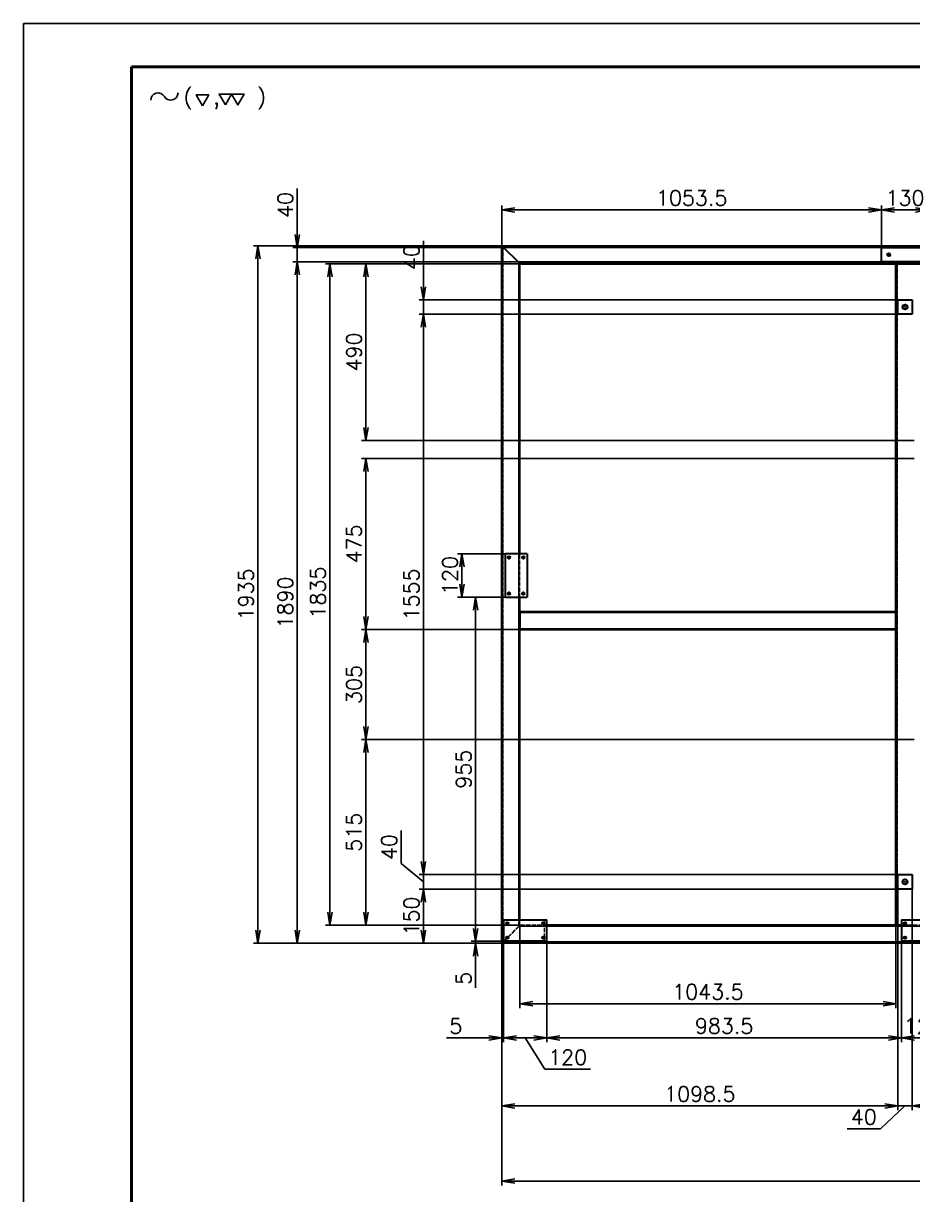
# Model space of a CAD drawing. Header units: millimetres. Extents: x -73083 to 81340, y -6859 to 6812.
# Drawn here: x -10262 to -7796, y -5060 to -1810 of the extents above; entities that cross this region are included whole.
import ezdxf

# ---------------------------------------------------------------- set-up
doc = ezdxf.new("R2010")
doc.units = ezdxf.units.MM
for name, pattern in [('AM_ISO02W050', [7.5, 6, -1.5]), ('AM_ISO08W050', [18, 12, -1.5, 3, -1.5]), ('DASHDOT', [18.5, 12, -3, 0.5, -3]), ('DASHED', [15, 12, -3])]:
    doc.linetypes.add(name, pattern=pattern)
doc.layers.add('A3', color=7, linetype='Continuous', plot=False)
for name, color, linetype, lineweight in [('AM_7', 2, 'AM_ISO08W050', 25), ('AM_HID', 1, 'AM_ISO02W050', 25), ('AM_VIS', 7, 'Continuous', 50)]:
    doc.layers.add(name, color=color, linetype=linetype, lineweight=lineweight)
doc.layers.add('title_frame', color=7, linetype='Continuous')
doc.layers.add('word_dim', color=253, linetype='Continuous')
doc.styles.get("Standard").update_dxf_attribs({"font": 'romans.shx', "bigfont": 'bigfont.shx'})
doc.dimstyles.new('S TANDARD1-12', dxfattribs={"dimscale": 12, "dimtxt": 3.5, "dimasz": 3, "dimexe": 1, "dimexo": 0, "dimgap": 1, "dimtad": 3, "dimdsep": 46, "dimtxsty": 'Standard', "dimblk1": 'OPEN', "dimblk2": 'OPEN', "dimsah": 1, "dimcen": 0, "dimclrd": 256, "dimclre": 256, "dimclrt": 3, "dimadec": 0, "dimazin": 0, "dimtfac": 1, "dimtmove": 0, "dimatfit": 3, "dimldrblk": 'OPEN', "dimfxl": 0, "dimtolj": 1, "dimtzin": 0, "dimarcsym": 0})
doc.dimstyles.new('STANDARD1-12', dxfattribs={"dimscale": 12, "dimtxt": 3.5, "dimasz": 3, "dimexe": 1, "dimexo": 0, "dimgap": 1, "dimtad": 3, "dimdec": 1, "dimdsep": 46, "dimtxsty": 'Standard', "dimblk1": 'OPEN', "dimblk2": 'OPEN', "dimsah": 1, "dimcen": 0, "dimclrd": 256, "dimclre": 256, "dimclrt": 3, "dimadec": 0, "dimazin": 0, "dimtfac": 1, "dimtdec": 1, "dimtmove": 0, "dimatfit": 3, "dimldrblk": 'OPEN', "dimfxl": 0, "dimtolj": 1, "dimtzin": 0, "dimarcsym": 0})

# ---------------------------------------------------------------- blocks, each defined once
blk = doc.blocks.new('shiage0')
at = {"layer": 'word_dim', "color": 3, "linetype": 'Continuous'}
for centre, start, end in [((1.69, 0), 30, 180), ((4.61, 1.69), 210, 0)]:
    blk.add_arc(centre, 1.69, start, end, dxfattribs=at)
blk = doc.blocks.new('11')
at = {"layer": 'title_frame', "color": 3, "linetype": 'Continuous'}
for points in [[(15.1, 3.38), (13.66, 5.88), (16.55, 5.88)], [(20.38, 3.57), (18.93, 6.07), (24.71, 6.07), (23.27, 3.57), (21.82, 6.07)]]:
    blk.add_lwpolyline(points, close=True, dxfattribs=at)
blk.add_blockref('shiage0', (3.13, 4.67), dxfattribs=at)
blk.add_text('(  ,   )', height=3.5, dxfattribs=at).set_placement((10.71, 3.7))
blk = doc.blocks.new('_Open')
at = {"color": 0, "lineweight": -2}
for p, q in [((-1, 0.167), (0, 0)), ((-1, -0.167), (0, 0)), ((0, 0), (-1, 0))]:
    blk.add_line(p, q, dxfattribs=at)
blk = doc.blocks.new('*D1194')
at = {"layer": 'DEFPOINTS', "color": 0, "linetype": 'Continuous', "ltscale": 2}
for p in [(-8935.3, -4362), (-4936.8, -4362), (-4936.8, -5022.2)]:
    blk.add_point(p, dxfattribs=at)
at = {"layer": 'word_dim', "linetype": 'Continuous', "lineweight": -2, "ltscale": 2}
for p, q in [((-8935.3, -4362), (-8935.3, -5034.2)), ((-4936.8, -4362), (-4936.8, -5034.2)), ((-8899.3, -5022.2), (-4972.8, -5022.2))]:
    blk.add_line(p, q, dxfattribs=at)
at = {"layer": 'word_dim', "linetype": 'Continuous', "lineweight": -2, "ltscale": 2, "xscale": 36, "yscale": 36, "zscale": 36, "rotation": 180}
blk.add_blockref('_Open', (-8935.3, -5022.2), dxfattribs=at)
at = {"layer": 'word_dim', "linetype": 'Continuous', "lineweight": -2, "ltscale": 2, "xscale": 36, "yscale": 36, "zscale": 36}
blk.add_blockref('_Open', (-4936.8, -5022.2), dxfattribs=at)
at = {"layer": 'word_dim', "color": 3, "linetype": 'Continuous', "ltscale": 2, "insert": (-6935.3, -4989.2), "char_height": 42, "attachment_point": 5}
blk.add_mtext('\\A1;3998.46', dxfattribs=at)
blk = doc.blocks.new('*D1195')
at = {"layer": 'DEFPOINTS', "color": 0, "linetype": 'Continuous', "ltscale": 2}
for p in [(-9611.6, -2427), (-8935.3, -2427), (-8933.8, -4362)]:
    blk.add_point(p, dxfattribs=at)
at = {"layer": 'word_dim', "linetype": 'Continuous', "lineweight": -2, "ltscale": 2}
for p, q in [((-8935.3, -2427), (-9623.6, -2427)), ((-9611.6, -4326), (-9611.6, -2463)), ((-8933.8, -4362), (-9623.6, -4362))]:
    blk.add_line(p, q, dxfattribs=at)
at = {"layer": 'word_dim', "linetype": 'Continuous', "lineweight": -2, "ltscale": 2, "xscale": 36, "yscale": 36, "zscale": 36}
for p, rotation in [((-9611.6, -2427), 90), ((-9611.6, -4362), 270)]:
    blk.add_blockref('_Open', p, dxfattribs=dict(at, rotation=rotation))
at = {"layer": 'word_dim', "color": 3, "linetype": 'Continuous', "ltscale": 2, "insert": (-9644.6, -3394.5), "char_height": 42, "attachment_point": 5, "rotation": 90}
blk.add_mtext('\\A1;1935', dxfattribs=at)
blk = doc.blocks.new('*D1196')
at = {"layer": 'DEFPOINTS', "color": 0, "linetype": 'Continuous', "ltscale": 2}
for p in [(-8885.3, -4312), (-7841.8, -4312), (-7841.8, -4530.2)]:
    blk.add_point(p, dxfattribs=at)
at = {"layer": 'word_dim', "linetype": 'Continuous', "lineweight": -2, "ltscale": 2}
for p, q in [((-8885.3, -4312), (-8885.3, -4542.2)), ((-7841.8, -4312), (-7841.8, -4542.2)), ((-8849.3, -4530.2), (-7877.8, -4530.2))]:
    blk.add_line(p, q, dxfattribs=at)
at = {"layer": 'word_dim', "linetype": 'Continuous', "lineweight": -2, "ltscale": 2, "xscale": 36, "yscale": 36, "zscale": 36, "rotation": 180}
blk.add_blockref('_Open', (-8885.3, -4530.2), dxfattribs=at)
at = {"layer": 'word_dim', "linetype": 'Continuous', "lineweight": -2, "ltscale": 2, "xscale": 36, "yscale": 36, "zscale": 36}
blk.add_blockref('_Open', (-7841.8, -4530.2), dxfattribs=at)
at = {"layer": 'word_dim', "color": 3, "linetype": 'Continuous', "ltscale": 2, "insert": (-8363.5, -4497.2), "char_height": 42, "attachment_point": 5}
blk.add_mtext('\\A1;1043.5', dxfattribs=at)
blk = doc.blocks.new('*D2311')
at = {"layer": 'DEFPOINTS', "color": 0, "linetype": 'Continuous', "ltscale": 2}
for p in [(-9312.4, -3797), (-7791.8, -3797), (-8883.8, -4312)]:
    blk.add_point(p, dxfattribs=at)
at = {"layer": 'word_dim', "linetype": 'Continuous', "lineweight": -2, "ltscale": 2}
for p, q in [((-7791.8, -3797), (-9324.4, -3797)), ((-9312.4, -4276), (-9312.4, -3833)), ((-8883.8, -4312), (-9324.4, -4312))]:
    blk.add_line(p, q, dxfattribs=at)
at = {"layer": 'word_dim', "linetype": 'Continuous', "lineweight": -2, "ltscale": 2, "xscale": 36, "yscale": 36, "zscale": 36}
for p, rotation in [((-9312.4, -3797), 90), ((-9312.4, -4312), 270)]:
    blk.add_blockref('_Open', p, dxfattribs=dict(at, rotation=rotation))
at = {"layer": 'word_dim', "color": 3, "linetype": 'Continuous', "ltscale": 2, "insert": (-9345.4, -4054.5), "char_height": 42, "attachment_point": 5, "rotation": 90}
blk.add_mtext('\\A1;515', dxfattribs=at)
blk = doc.blocks.new('*D2312')
at = {"layer": 'DEFPOINTS', "color": 0, "linetype": 'Continuous', "ltscale": 2}
for p in [(-9412.3, -2477), (-8883.8, -2477), (-8883.8, -4312)]:
    blk.add_point(p, dxfattribs=at)
at = {"layer": 'word_dim', "linetype": 'Continuous', "lineweight": -2, "ltscale": 2}
for p, q in [((-8883.8, -2477), (-9424.3, -2477)), ((-9412.3, -4276), (-9412.3, -2513)), ((-8883.8, -4312), (-9424.3, -4312))]:
    blk.add_line(p, q, dxfattribs=at)
at = {"layer": 'word_dim', "linetype": 'Continuous', "lineweight": -2, "ltscale": 2, "xscale": 36, "yscale": 36, "zscale": 36}
for p, rotation in [((-9412.3, -2477), 90), ((-9412.3, -4312), 270)]:
    blk.add_blockref('_Open', p, dxfattribs=dict(at, rotation=rotation))
at = {"layer": 'word_dim', "color": 3, "linetype": 'Continuous', "ltscale": 2, "insert": (-9445.3, -3389.5), "char_height": 42, "attachment_point": 5, "rotation": 90}
blk.add_mtext('\\A1;1835', dxfattribs=at)
blk = doc.blocks.new('*D2313')
at = {"layer": 'DEFPOINTS', "color": 0, "linetype": 'Continuous', "ltscale": 2}
for p in [(-8883.8, -2477), (-9312.4, -2967), (-7791.8, -2967)]:
    blk.add_point(p, dxfattribs=at)
at = {"layer": 'word_dim', "linetype": 'Continuous', "lineweight": -2, "ltscale": 2}
for p, q in [((-8883.8, -2477), (-9324.4, -2477)), ((-9312.4, -2513), (-9312.4, -2931)), ((-7791.8, -2967), (-9324.4, -2967))]:
    blk.add_line(p, q, dxfattribs=at)
at = {"layer": 'word_dim', "linetype": 'Continuous', "lineweight": -2, "ltscale": 2, "xscale": 36, "yscale": 36, "zscale": 36}
for p, rotation in [((-9312.4, -2477), 90), ((-9312.4, -2967), 270)]:
    blk.add_blockref('_Open', p, dxfattribs=dict(at, rotation=rotation))
at = {"layer": 'word_dim', "color": 3, "linetype": 'Continuous', "ltscale": 2, "insert": (-9345.4, -2722), "char_height": 42, "attachment_point": 5, "rotation": 90}
blk.add_mtext('\\A1;490', dxfattribs=at)
blk = doc.blocks.new('*D2314')
at = {"layer": 'DEFPOINTS', "color": 0, "linetype": 'Continuous', "ltscale": 2}
for p in [(-9312.4, -3492), (-8883.8, -3492), (-7791.8, -3797)]:
    blk.add_point(p, dxfattribs=at)
at = {"layer": 'word_dim', "linetype": 'Continuous', "lineweight": -2, "ltscale": 2}
for p, q in [((-8883.8, -3492), (-9324.4, -3492)), ((-9312.4, -3761), (-9312.4, -3528)), ((-7791.8, -3797), (-9324.4, -3797))]:
    blk.add_line(p, q, dxfattribs=at)
at = {"layer": 'word_dim', "linetype": 'Continuous', "lineweight": -2, "ltscale": 2, "xscale": 36, "yscale": 36, "zscale": 36}
for p, rotation in [((-9312.4, -3492), 90), ((-9312.4, -3797), 270)]:
    blk.add_blockref('_Open', p, dxfattribs=dict(at, rotation=rotation))
at = {"layer": 'word_dim', "color": 3, "linetype": 'Continuous', "ltscale": 2, "insert": (-9345.4, -3644.5), "char_height": 42, "attachment_point": 5, "rotation": 90}
blk.add_mtext('\\A1;305', dxfattribs=at)
blk = doc.blocks.new('*D2315')
at = {"layer": 'DEFPOINTS', "color": 0, "linetype": 'Continuous', "ltscale": 2}
for p in [(-9312.4, -3017), (-7791.8, -3017), (-8883.8, -3492)]:
    blk.add_point(p, dxfattribs=at)
at = {"layer": 'word_dim', "linetype": 'Continuous', "lineweight": -2, "ltscale": 2}
for p, q in [((-7791.8, -3017), (-9324.4, -3017)), ((-9312.4, -3456), (-9312.4, -3053)), ((-8883.8, -3492), (-9324.4, -3492))]:
    blk.add_line(p, q, dxfattribs=at)
at = {"layer": 'word_dim', "linetype": 'Continuous', "lineweight": -2, "ltscale": 2, "xscale": 36, "yscale": 36, "zscale": 36}
for p, rotation in [((-9312.4, -3017), 90), ((-9312.4, -3492), 270)]:
    blk.add_blockref('_Open', p, dxfattribs=dict(at, rotation=rotation))
at = {"layer": 'word_dim', "color": 3, "linetype": 'Continuous', "ltscale": 2, "insert": (-9345.4, -3254.5), "char_height": 42, "attachment_point": 5, "rotation": 90}
blk.add_mtext('\\A1;475', dxfattribs=at)
blk = doc.blocks.new('*D2316')
at = {"layer": 'DEFPOINTS', "color": 0, "linetype": 'Continuous', "ltscale": 2}
for p in [(-8935.3, -4362), (-8930.3, -4357), (-8930.3, -4625.1)]:
    blk.add_point(p, dxfattribs=at)
at = {"layer": 'word_dim', "linetype": 'Continuous', "lineweight": -2, "ltscale": 2}
for p, q in [((-8935.3, -4362), (-8935.3, -4637.1)), ((-8930.3, -4357), (-8930.3, -4637.1)), ((-8971.3, -4625.1), (-9088.8, -4625.1)), ((-8930.3, -4625.1), (-8935.3, -4625.1)), ((-8894.3, -4625.1), (-8858.3, -4625.1))]:
    blk.add_line(p, q, dxfattribs=at)
at = {"layer": 'word_dim', "linetype": 'Continuous', "lineweight": -2, "ltscale": 2, "xscale": 36, "yscale": 36, "zscale": 36}
blk.add_blockref('_Open', (-8935.3, -4625.1), dxfattribs=at)
at = {"layer": 'word_dim', "linetype": 'Continuous', "lineweight": -2, "ltscale": 2, "xscale": 36, "yscale": 36, "zscale": 36, "rotation": 180}
blk.add_blockref('_Open', (-8930.3, -4625.1), dxfattribs=at)
at = {"layer": 'word_dim', "color": 3, "linetype": 'Continuous', "ltscale": 2, "insert": (-9062.8, -4592.1), "char_height": 42, "attachment_point": 5}
blk.add_mtext('\\A1;5', dxfattribs=at)
blk = doc.blocks.new('*D2317')
at = {"layer": 'DEFPOINTS', "color": 0, "linetype": 'Continuous', "ltscale": 2}
for p in [(-8930.3, -4357), (-8810.3, -4357), (-8810.3, -4625.1)]:
    blk.add_point(p, dxfattribs=at)
at = {"layer": 'word_dim', "linetype": 'Continuous', "lineweight": -2, "ltscale": 2}
for p, q in [((-8930.3, -4357), (-8930.3, -4637.1)), ((-8810.3, -4357), (-8810.3, -4637.1)), ((-8894.3, -4625.1), (-8846.3, -4625.1)), ((-8870.3, -4625.1), (-8815.5, -4711.8)), ((-8815.5, -4711.8), (-8689.5, -4711.8))]:
    blk.add_line(p, q, dxfattribs=at)
at = {"layer": 'word_dim', "linetype": 'Continuous', "lineweight": -2, "ltscale": 2, "xscale": 36, "yscale": 36, "zscale": 36, "rotation": 180}
blk.add_blockref('_Open', (-8930.3, -4625.1), dxfattribs=at)
at = {"layer": 'word_dim', "linetype": 'Continuous', "lineweight": -2, "ltscale": 2, "xscale": 36, "yscale": 36, "zscale": 36}
blk.add_blockref('_Open', (-8810.3, -4625.1), dxfattribs=at)
at = {"layer": 'word_dim', "color": 3, "linetype": 'Continuous', "ltscale": 2, "insert": (-8752.5, -4678.8), "char_height": 42, "attachment_point": 5}
blk.add_mtext('\\A1;120', dxfattribs=at)
blk = doc.blocks.new('*D2318')
at = {"layer": 'DEFPOINTS', "color": 0, "linetype": 'Continuous', "ltscale": 2}
for p in [(-8810.3, -4357), (-7826.8, -4357), (-7826.8, -4625.1)]:
    blk.add_point(p, dxfattribs=at)
at = {"layer": 'word_dim', "linetype": 'Continuous', "lineweight": -2, "ltscale": 2}
for p, q in [((-8810.3, -4357), (-8810.3, -4637.1)), ((-7826.8, -4357), (-7826.8, -4637.1)), ((-8774.3, -4625.1), (-7862.8, -4625.1))]:
    blk.add_line(p, q, dxfattribs=at)
at = {"layer": 'word_dim', "linetype": 'Continuous', "lineweight": -2, "ltscale": 2, "xscale": 36, "yscale": 36, "zscale": 36, "rotation": 180}
blk.add_blockref('_Open', (-8810.3, -4625.1), dxfattribs=at)
at = {"layer": 'word_dim', "linetype": 'Continuous', "lineweight": -2, "ltscale": 2, "xscale": 36, "yscale": 36, "zscale": 36}
blk.add_blockref('_Open', (-7826.8, -4625.1), dxfattribs=at)
at = {"layer": 'word_dim', "color": 3, "linetype": 'Continuous', "ltscale": 2, "insert": (-8318.5, -4592.1), "char_height": 42, "attachment_point": 5}
blk.add_mtext('\\A1;983.5', dxfattribs=at)
blk = doc.blocks.new('*D2319')
at = {"layer": 'DEFPOINTS', "color": 0, "linetype": 'Continuous', "ltscale": 2}
for p in [(-7826.8, -4357), (-7706.8, -4357), (-7706.8, -4625.1)]:
    blk.add_point(p, dxfattribs=at)
at = {"layer": 'word_dim', "linetype": 'Continuous', "lineweight": -2, "ltscale": 2}
for p, q in [((-7826.8, -4357), (-7826.8, -4637.1)), ((-7706.8, -4357), (-7706.8, -4637.1)), ((-7790.8, -4625.1), (-7742.8, -4625.1))]:
    blk.add_line(p, q, dxfattribs=at)
at = {"layer": 'word_dim', "linetype": 'Continuous', "lineweight": -2, "ltscale": 2, "xscale": 36, "yscale": 36, "zscale": 36, "rotation": 180}
blk.add_blockref('_Open', (-7826.8, -4625.1), dxfattribs=at)
at = {"layer": 'word_dim', "linetype": 'Continuous', "lineweight": -2, "ltscale": 2, "xscale": 36, "yscale": 36, "zscale": 36}
blk.add_blockref('_Open', (-7706.8, -4625.1), dxfattribs=at)
at = {"layer": 'word_dim', "color": 3, "linetype": 'Continuous', "ltscale": 2, "insert": (-7766.8, -4592.1), "char_height": 42, "attachment_point": 5}
blk.add_mtext('\\A1;120', dxfattribs=at)
blk = doc.blocks.new('*D2325')
at = {"layer": 'DEFPOINTS', "color": 0, "linetype": 'Continuous', "ltscale": 2}
for p in [(-9008, -3402), (-8925.3, -3402), (-8930.3, -4357)]:
    blk.add_point(p, dxfattribs=at)
at = {"layer": 'word_dim', "linetype": 'Continuous', "lineweight": -2, "ltscale": 2}
for p, q in [((-8925.3, -3402), (-9020, -3402)), ((-9008, -4321), (-9008, -3438)), ((-8930.3, -4357), (-9020, -4357))]:
    blk.add_line(p, q, dxfattribs=at)
at = {"layer": 'word_dim', "linetype": 'Continuous', "lineweight": -2, "ltscale": 2, "xscale": 36, "yscale": 36, "zscale": 36}
for p, rotation in [((-9008, -3402), 90), ((-9008, -4357), 270)]:
    blk.add_blockref('_Open', p, dxfattribs=dict(at, rotation=rotation))
at = {"layer": 'word_dim', "color": 3, "linetype": 'Continuous', "ltscale": 2, "insert": (-9041, -3879.5), "char_height": 42, "attachment_point": 5, "rotation": 90}
blk.add_mtext('\\A1;955', dxfattribs=at)
blk = doc.blocks.new('*D2326')
at = {"layer": 'DEFPOINTS', "color": 0, "linetype": 'Continuous', "ltscale": 2}
for p in [(-9046, -3282), (-8925.3, -3282), (-8925.3, -3402)]:
    blk.add_point(p, dxfattribs=at)
at = {"layer": 'word_dim', "linetype": 'Continuous', "lineweight": -2, "ltscale": 2}
for p, q in [((-8925.3, -3282), (-9058, -3282)), ((-9046, -3366), (-9046, -3318)), ((-8925.3, -3402), (-9058, -3402))]:
    blk.add_line(p, q, dxfattribs=at)
at = {"layer": 'word_dim', "linetype": 'Continuous', "lineweight": -2, "ltscale": 2, "xscale": 36, "yscale": 36, "zscale": 36}
for p, rotation in [((-9046, -3282), 90), ((-9046, -3402), 270)]:
    blk.add_blockref('_Open', p, dxfattribs=dict(at, rotation=rotation))
at = {"layer": 'word_dim', "color": 3, "linetype": 'Continuous', "ltscale": 2, "insert": (-9079, -3342), "char_height": 42, "attachment_point": 5, "rotation": 90}
blk.add_mtext('\\A1;120', dxfattribs=at)
blk = doc.blocks.new('*D2327')
at = {"layer": 'DEFPOINTS', "color": 0, "linetype": 'Continuous', "ltscale": 2}
for p in [(-7836.8, -4212), (-8935.3, -4362), (-7836.8, -4813.8)]:
    blk.add_point(p, dxfattribs=at)
at = {"layer": 'word_dim', "linetype": 'Continuous', "lineweight": -2, "ltscale": 2}
for p, q in [((-7836.8, -4212), (-7836.8, -4825.8)), ((-8935.3, -4362), (-8935.3, -4825.8)), ((-8899.3, -4813.8), (-7872.8, -4813.8))]:
    blk.add_line(p, q, dxfattribs=at)
at = {"layer": 'word_dim', "linetype": 'Continuous', "lineweight": -2, "ltscale": 2, "xscale": 36, "yscale": 36, "zscale": 36, "rotation": 180}
blk.add_blockref('_Open', (-8935.3, -4813.8), dxfattribs=at)
at = {"layer": 'word_dim', "linetype": 'Continuous', "lineweight": -2, "ltscale": 2, "xscale": 36, "yscale": 36, "zscale": 36}
blk.add_blockref('_Open', (-7836.8, -4813.8), dxfattribs=at)
at = {"layer": 'word_dim', "color": 3, "linetype": 'Continuous', "ltscale": 2, "insert": (-8386, -4780.8), "char_height": 42, "attachment_point": 5}
blk.add_mtext('\\A1;1098.5', dxfattribs=at)
blk = doc.blocks.new('*D2328')
at = {"layer": 'DEFPOINTS', "color": 0, "linetype": 'Continuous', "ltscale": 2}
for p in [(-7836.8, -4212), (-7796.8, -4212), (-7796.8, -4813.8)]:
    blk.add_point(p, dxfattribs=at)
at = {"layer": 'word_dim', "linetype": 'Continuous', "lineweight": -2, "ltscale": 2}
for p, q in [((-7836.8, -4212), (-7836.8, -4825.8)), ((-7796.8, -4212), (-7796.8, -4825.8)), ((-7872.8, -4813.8), (-7908.8, -4813.8)), ((-7816.8, -4813.8), (-7885.2, -4877.2)), ((-7836.8, -4813.8), (-7796.8, -4813.8)), ((-7836.8, -4813.8), (-7796.8, -4813.8)), ((-7760.8, -4813.8), (-7724.8, -4813.8)), ((-7885.2, -4877.2), (-7977.2, -4877.2))]:
    blk.add_line(p, q, dxfattribs=at)
at = {"layer": 'word_dim', "linetype": 'Continuous', "lineweight": -2, "ltscale": 2, "xscale": 36, "yscale": 36, "zscale": 36}
blk.add_blockref('_Open', (-7836.8, -4813.8), dxfattribs=at)
at = {"layer": 'word_dim', "linetype": 'Continuous', "lineweight": -2, "ltscale": 2, "xscale": 36, "yscale": 36, "zscale": 36, "rotation": 180}
blk.add_blockref('_Open', (-7796.8, -4813.8), dxfattribs=at)
at = {"layer": 'word_dim', "color": 3, "linetype": 'Continuous', "ltscale": 2, "insert": (-7931.2, -4844.2), "char_height": 42, "attachment_point": 5}
blk.add_mtext('\\A1;40', dxfattribs=at)
blk = doc.blocks.new('*D2329')
at = {"layer": 'DEFPOINTS', "color": 0, "linetype": 'Continuous', "ltscale": 2}
for p in [(-7796.8, -4212), (-6076.8, -4212), (-6076.8, -4813.8)]:
    blk.add_point(p, dxfattribs=at)
at = {"layer": 'word_dim', "linetype": 'Continuous', "lineweight": -2, "ltscale": 2}
for p, q in [((-7796.8, -4212), (-7796.8, -4825.8)), ((-6076.8, -4212), (-6076.8, -4825.8)), ((-7760.8, -4813.8), (-6112.8, -4813.8))]:
    blk.add_line(p, q, dxfattribs=at)
at = {"layer": 'word_dim', "linetype": 'Continuous', "lineweight": -2, "ltscale": 2, "xscale": 36, "yscale": 36, "zscale": 36, "rotation": 180}
blk.add_blockref('_Open', (-7796.8, -4813.8), dxfattribs=at)
at = {"layer": 'word_dim', "linetype": 'Continuous', "lineweight": -2, "ltscale": 2, "xscale": 36, "yscale": 36, "zscale": 36}
blk.add_blockref('_Open', (-6076.8, -4813.8), dxfattribs=at)
at = {"layer": 'word_dim', "color": 3, "linetype": 'Continuous', "ltscale": 2, "insert": (-6936.8, -4780.8), "char_height": 42, "attachment_point": 5}
blk.add_mtext('\\A1;1720', dxfattribs=at)
blk = doc.blocks.new('*D2331')
at = {"layer": 'DEFPOINTS', "color": 0, "linetype": 'Continuous', "ltscale": 2}
for p in [(-9152.8, -4212), (-7836.8, -4212), (-8933.8, -4362)]:
    blk.add_point(p, dxfattribs=at)
at = {"layer": 'word_dim', "linetype": 'Continuous', "lineweight": -2, "ltscale": 2}
for p, q in [((-7836.8, -4212), (-9164.8, -4212)), ((-9152.8, -4326), (-9152.8, -4248)), ((-8933.8, -4362), (-9164.8, -4362))]:
    blk.add_line(p, q, dxfattribs=at)
at = {"layer": 'word_dim', "linetype": 'Continuous', "lineweight": -2, "ltscale": 2, "xscale": 36, "yscale": 36, "zscale": 36}
for p, rotation in [((-9152.8, -4212), 90), ((-9152.8, -4362), 270)]:
    blk.add_blockref('_Open', p, dxfattribs=dict(at, rotation=rotation))
at = {"layer": 'word_dim', "color": 3, "linetype": 'Continuous', "ltscale": 2, "insert": (-9185.8, -4287), "char_height": 42, "attachment_point": 5, "rotation": 90}
blk.add_mtext('\\A1;150', dxfattribs=at)
blk = doc.blocks.new('*D2332')
at = {"layer": 'DEFPOINTS', "color": 0, "linetype": 'Continuous', "ltscale": 2}
for p in [(-9152.8, -4172), (-7836.8, -4172), (-7836.8, -4212)]:
    blk.add_point(p, dxfattribs=at)
at = {"layer": 'word_dim', "linetype": 'Continuous', "lineweight": -2, "ltscale": 2}
for p, q in [((-9214.7, -4141.5), (-9214.7, -4049.5)), ((-9152.8, -4136), (-9152.8, -4100)), ((-9152.8, -4192), (-9214.7, -4141.5)), ((-7836.8, -4172), (-9164.8, -4172)), ((-9152.8, -4212), (-9152.8, -4172)), ((-9152.8, -4212), (-9152.8, -4172)), ((-7836.8, -4212), (-9164.8, -4212)), ((-9152.8, -4248), (-9152.8, -4284))]:
    blk.add_line(p, q, dxfattribs=at)
at = {"layer": 'word_dim', "linetype": 'Continuous', "lineweight": -2, "ltscale": 2, "xscale": 36, "yscale": 36, "zscale": 36}
for p, rotation in [((-9152.8, -4172), 270), ((-9152.8, -4212), 90)]:
    blk.add_blockref('_Open', p, dxfattribs=dict(at, rotation=rotation))
at = {"layer": 'word_dim', "color": 3, "linetype": 'Continuous', "ltscale": 2, "insert": (-9247.7, -4095.5), "char_height": 42, "attachment_point": 5, "rotation": 90}
blk.add_mtext('\\A1;40', dxfattribs=at)
blk = doc.blocks.new('*D2333')
at = {"layer": 'DEFPOINTS', "color": 0, "linetype": 'Continuous', "ltscale": 2}
for p in [(-9152.8, -2617), (-7836.8, -2617), (-7836.8, -4172)]:
    blk.add_point(p, dxfattribs=at)
at = {"layer": 'word_dim', "linetype": 'Continuous', "lineweight": -2, "ltscale": 2}
for p, q in [((-7836.8, -2617), (-9164.8, -2617)), ((-9152.8, -4136), (-9152.8, -2653)), ((-7836.8, -4172), (-9164.8, -4172))]:
    blk.add_line(p, q, dxfattribs=at)
at = {"layer": 'word_dim', "linetype": 'Continuous', "lineweight": -2, "ltscale": 2, "xscale": 36, "yscale": 36, "zscale": 36}
for p, rotation in [((-9152.8, -2617), 90), ((-9152.8, -4172), 270)]:
    blk.add_blockref('_Open', p, dxfattribs=dict(at, rotation=rotation))
at = {"layer": 'word_dim', "color": 3, "linetype": 'Continuous', "ltscale": 2, "insert": (-9185.8, -3394.5), "char_height": 42, "attachment_point": 5, "rotation": 90}
blk.add_mtext('\\A1;1555', dxfattribs=at)
blk = doc.blocks.new('*D2334')
at = {"layer": 'DEFPOINTS', "color": 0, "linetype": 'Continuous', "ltscale": 2}
for p in [(-9152.8, -2577), (-7836.8, -2577), (-7836.8, -2617)]:
    blk.add_point(p, dxfattribs=at)
at = {"layer": 'word_dim', "linetype": 'Continuous', "lineweight": -2, "ltscale": 2}
for p, q in [((-9152.8, -2541), (-9152.8, -2413)), ((-7836.8, -2577), (-9164.8, -2577)), ((-9152.8, -2617), (-9152.8, -2577)), ((-7836.8, -2617), (-9164.8, -2617)), ((-9152.8, -2653), (-9152.8, -2689))]:
    blk.add_line(p, q, dxfattribs=at)
at = {"layer": 'word_dim', "linetype": 'Continuous', "lineweight": -2, "ltscale": 2, "xscale": 36, "yscale": 36, "zscale": 36}
for p, rotation in [((-9152.8, -2577), 270), ((-9152.8, -2617), 90)]:
    blk.add_blockref('_Open', p, dxfattribs=dict(at, rotation=rotation))
at = {"layer": 'word_dim', "color": 3, "linetype": 'Continuous', "ltscale": 2, "insert": (-9185.8, -2459), "char_height": 42, "attachment_point": 5, "rotation": 90}
blk.add_mtext('\\A1;40', dxfattribs=at)
blk = doc.blocks.new('*D2335')
at = {"layer": 'DEFPOINTS', "color": 0, "linetype": 'Continuous', "ltscale": 2}
for p in [(-7881.8, -2327.5), (-8935.3, -2427), (-7881.8, -2432)]:
    blk.add_point(p, dxfattribs=at)
at = {"layer": 'word_dim', "linetype": 'Continuous', "lineweight": -2, "ltscale": 2}
for p, q in [((-8935.3, -2427), (-8935.3, -2315.5)), ((-8899.3, -2327.5), (-7917.8, -2327.5)), ((-7881.8, -2432), (-7881.8, -2315.5))]:
    blk.add_line(p, q, dxfattribs=at)
at = {"layer": 'word_dim', "linetype": 'Continuous', "lineweight": -2, "ltscale": 2, "xscale": 36, "yscale": 36, "zscale": 36, "rotation": 180}
blk.add_blockref('_Open', (-8935.3, -2327.5), dxfattribs=at)
at = {"layer": 'word_dim', "linetype": 'Continuous', "lineweight": -2, "ltscale": 2, "xscale": 36, "yscale": 36, "zscale": 36}
blk.add_blockref('_Open', (-7881.8, -2327.5), dxfattribs=at)
at = {"layer": 'word_dim', "color": 3, "linetype": 'Continuous', "ltscale": 2, "insert": (-8408.5, -2294.5), "char_height": 42, "attachment_point": 5}
blk.add_mtext('\\A1;1053.5', dxfattribs=at)
blk = doc.blocks.new('*D2336')
at = {"layer": 'DEFPOINTS', "color": 0, "linetype": 'Continuous', "ltscale": 2}
for p in [(-7751.8, -2327.5), (-7881.8, -2432), (-7751.8, -2432)]:
    blk.add_point(p, dxfattribs=at)
at = {"layer": 'word_dim', "linetype": 'Continuous', "lineweight": -2, "ltscale": 2}
for p, q in [((-7881.8, -2432), (-7881.8, -2315.5)), ((-7845.8, -2327.5), (-7787.8, -2327.5)), ((-7751.8, -2432), (-7751.8, -2315.5))]:
    blk.add_line(p, q, dxfattribs=at)
at = {"layer": 'word_dim', "linetype": 'Continuous', "lineweight": -2, "ltscale": 2, "xscale": 36, "yscale": 36, "zscale": 36, "rotation": 180}
blk.add_blockref('_Open', (-7881.8, -2327.5), dxfattribs=at)
at = {"layer": 'word_dim', "linetype": 'Continuous', "lineweight": -2, "ltscale": 2, "xscale": 36, "yscale": 36, "zscale": 36}
blk.add_blockref('_Open', (-7751.8, -2327.5), dxfattribs=at)
at = {"layer": 'word_dim', "color": 3, "linetype": 'Continuous', "ltscale": 2, "insert": (-7816.8, -2294.5), "char_height": 42, "attachment_point": 5}
blk.add_mtext('\\A1;130', dxfattribs=at)
blk = doc.blocks.new('*D2341')
at = {"layer": 'DEFPOINTS', "color": 0, "linetype": 'Continuous', "ltscale": 2}
for p in [(-9502.9, -2472), (-7881.8, -2472), (-8935.3, -4362)]:
    blk.add_point(p, dxfattribs=at)
at = {"layer": 'word_dim', "linetype": 'Continuous', "lineweight": -2, "ltscale": 2}
for p, q in [((-7881.8, -2472), (-9514.9, -2472)), ((-9502.9, -4326), (-9502.9, -2508)), ((-8935.3, -4362), (-9514.9, -4362))]:
    blk.add_line(p, q, dxfattribs=at)
at = {"layer": 'word_dim', "linetype": 'Continuous', "lineweight": -2, "ltscale": 2, "xscale": 36, "yscale": 36, "zscale": 36}
for p, rotation in [((-9502.9, -2472), 90), ((-9502.9, -4362), 270)]:
    blk.add_blockref('_Open', p, dxfattribs=dict(at, rotation=rotation))
at = {"layer": 'word_dim', "color": 3, "linetype": 'Continuous', "ltscale": 2, "insert": (-9535.9, -3417), "char_height": 42, "attachment_point": 5, "rotation": 90}
blk.add_mtext('\\A1;1890', dxfattribs=at)
blk = doc.blocks.new('*D2342')
at = {"layer": 'DEFPOINTS', "color": 0, "linetype": 'Continuous', "ltscale": 2}
for p in [(-9502.9, -2432), (-7881.8, -2432), (-7881.8, -2472)]:
    blk.add_point(p, dxfattribs=at)
at = {"layer": 'word_dim', "linetype": 'Continuous', "lineweight": -2, "ltscale": 2}
for p, q in [((-9502.9, -2396), (-9502.9, -2268)), ((-7881.8, -2432), (-9514.9, -2432)), ((-9502.9, -2472), (-9502.9, -2432)), ((-7881.8, -2472), (-9514.9, -2472)), ((-9502.9, -2508), (-9502.9, -2544))]:
    blk.add_line(p, q, dxfattribs=at)
at = {"layer": 'word_dim', "linetype": 'Continuous', "lineweight": -2, "ltscale": 2, "xscale": 36, "yscale": 36, "zscale": 36}
for p, rotation in [((-9502.9, -2432), 270), ((-9502.9, -2472), 90)]:
    blk.add_blockref('_Open', p, dxfattribs=dict(at, rotation=rotation))
at = {"layer": 'word_dim', "color": 3, "linetype": 'Continuous', "ltscale": 2, "insert": (-9535.9, -2314), "char_height": 42, "attachment_point": 5, "rotation": 90}
blk.add_mtext('\\A1;40', dxfattribs=at)
blk = doc.blocks.new('*D2366')
at = {"layer": 'DEFPOINTS', "color": 0, "linetype": 'Continuous', "ltscale": 2}
for p in [(-9008, -4362), (-8933.8, -4362), (-8930.3, -4357)]:
    blk.add_point(p, dxfattribs=at)
at = {"layer": 'word_dim', "linetype": 'Continuous', "lineweight": -2, "ltscale": 2}
for p, q in [((-9008, -4321), (-9008, -4285)), ((-8930.3, -4357), (-9020, -4357)), ((-8933.8, -4362), (-9020, -4362)), ((-9008, -4357), (-9008, -4362)), ((-9008, -4398), (-9008, -4486))]:
    blk.add_line(p, q, dxfattribs=at)
at = {"layer": 'word_dim', "linetype": 'Continuous', "lineweight": -2, "ltscale": 2, "xscale": 36, "yscale": 36, "zscale": 36}
for p, rotation in [((-9008, -4357), 270), ((-9008, -4362), 90)]:
    blk.add_blockref('_Open', p, dxfattribs=dict(at, rotation=rotation))
at = {"layer": 'word_dim', "color": 3, "linetype": 'Continuous', "ltscale": 2, "insert": (-9041, -4460), "char_height": 42, "attachment_point": 5, "rotation": 90}
blk.add_mtext('\\A1;5', dxfattribs=at)

msp = doc.modelspace()

# ---------------------------------------------------------------- linework, layer by layer
at = {"layer": 'A3', "linetype": 'Continuous'}
msp.add_lwpolyline([(-10262.27505, -1810.23226), (-3134.27505, -1810.23226), (-3134.27505, -6850.23226), (-10262.27505, -6850.23226)], close=True, dxfattribs=at)
at = {"layer": 'AM_7', "linetype": 'DASHDOT', "lineweight": 13, "ltscale": 0.27222}
msp.add_line((-7856.34987, -2451.98338), (-7867.23867, -2451.98338), dxfattribs=at)
at = {"layer": 'AM_7', "linetype": 'DASHDOT', "lineweight": 13, "ltscale": 0.272223}
msp.add_line((-7861.79433, -2446.53905), (-7861.79433, -2457.42796), dxfattribs=at)
at = {"layer": 'AM_7', "linetype": 'DASHDOT', "lineweight": 13, "ltscale": 0.449637}
for p, q in [((-7807.80141, -2596.97606), (-7825.78689, -2596.97606)), ((-7807.7969, -4191.9763), (-7825.78237, -4191.9763))]:
    msp.add_line(p, q, dxfattribs=at)
at = {"layer": 'AM_7', "linetype": 'DASHDOT', "lineweight": 13, "ltscale": 0.44964}
msp.add_line((-7816.79409, -2587.98314), (-7816.79409, -2605.96873), dxfattribs=at)
at = {"layer": 'AM_7', "linetype": 'DASHDOT', "lineweight": 13, "ltscale": 0.216028}
for p, q in [((-8910.959, -3292.00145), (-8919.60012, -3292.00145)), ((-8870.959, -3292.00096), (-8879.60012, -3292.00096)), ((-8875.27956, -3287.6804), (-8875.27956, -3296.32152)), ((-8910.95827, -3392.00145), (-8919.59939, -3392.00145)), ((-8870.95827, -3392.00096), (-8879.59939, -3392.00096)), ((-8875.27883, -3387.6804), (-8875.27883, -3396.32152)), ((-8915.96853, -4306.97777), (-8924.60964, -4306.97777)), ((-8920.28908, -4302.65746), (-8920.28908, -4311.29857)), ((-8815.96853, -4306.97777), (-8824.60964, -4306.97777)), ((-8820.28908, -4302.65697), (-8820.28908, -4311.29808)), ((-7812.46816, -4306.97337), (-7821.10927, -4306.97337)), ((-7816.78872, -4302.65306), (-7816.78872, -4311.29417)), ((-8915.96853, -4346.97777), (-8924.60964, -4346.97777)), ((-8920.28908, -4342.65746), (-8920.28908, -4351.29857)), ((-8815.96853, -4346.97777), (-8824.60964, -4346.97777)), ((-8820.28908, -4342.65697), (-8820.28908, -4351.29808)), ((-7812.46804, -4346.97337), (-7821.10915, -4346.97337)), ((-7816.78859, -4342.65306), (-7816.78859, -4351.29417))]:
    msp.add_line(p, q, dxfattribs=at)
at = {"layer": 'AM_7', "linetype": 'DASHDOT', "lineweight": 13, "ltscale": 0.216022}
for p, q in [((-8915.27956, -3287.68089), (-8915.27956, -3296.32176)), ((-8915.27883, -3387.68089), (-8915.27883, -3396.32176))]:
    msp.add_line(p, q, dxfattribs=at)
at = {"layer": 'AM_7', "linetype": 'DASHDOT', "lineweight": 13, "ltscale": 0.449646}
msp.add_line((-7816.78969, -4182.98314), (-7816.78969, -4200.96898), dxfattribs=at)
at = {"layer": 'AM_HID', "linetype": 'DASHED', "lineweight": 13}
for p, q in [((-8932.2947, -2429.97899), (-4941.2947, -2429.968)), ((-8932.28933, -4358.97923), (-8932.2947, -2429.97923)), ((-4941.29445, -2429.96825), (-8932.29445, -2429.97923)), ((-8932.29445, -2429.97948), (-8932.28908, -4358.97972)), ((-8888.2947, -2473.97899), (-4985.29445, -2473.968)), ((-8888.28933, -4314.97923), (-8888.2947, -2473.97899)), ((-4985.29445, -2473.96849), (-8888.29445, -2473.97923)), ((-8888.29421, -2473.97948), (-8888.28908, -4314.97923)), ((-7838.78884, -4311.97777), (-7838.79397, -2476.97752)), ((-7838.79384, -2476.97752), (-7838.78872, -4311.97777)), ((-8888.29177, -3402.00121), (-8888.29201, -3282.00121)), ((-8885.29177, -3402.00121), (-8885.29201, -3282.00121)), ((-8885.29177, -3444.97093), (-7841.79458, -3444.968)), ((-7841.79433, -3444.968), (-8885.29152, -3444.97093)), ((-8885.29177, -3488.97093), (-7841.79189, -3488.968)), ((-8885.29152, -3488.97093), (-7841.79177, -3488.968)), ((-8917.93825, -4344.62865), (-8888.28908, -4314.97923)), ((-8917.32009, -4345.4846), (-8887.82937, -4315.99388)), ((-4982.82985, -4315.98265), (-8887.82985, -4315.99388)), ((-4982.82985, -4315.98265), (-8887.82985, -4315.99388)), ((-4982.82961, -4315.98265), (-8887.82961, -4315.99388)), ((-8810.28908, -4315.99339), (-8887.82937, -4315.99388)), ((-4983.82961, -4314.98265), (-8886.82961, -4314.99388)), ((-8810.28908, -4311.99339), (-8883.82961, -4311.99388)), ((-8816.82961, -4361.98705), (-8816.82985, -4296.97777)), ((-7794.78872, -4311.97728), (-7826.78872, -4311.97728)), ((-7706.78872, -4311.99046), (-7826.78872, -4311.99095)), ((-7706.78872, -4315.99046), (-7826.78872, -4315.99095)), ((-4939.82937, -4358.98265), (-8930.82937, -4358.99388)), ((-4940.82961, -4357.98265), (-8929.82985, -4357.99388)), ((-4940.82961, -4357.98265), (-8929.82985, -4357.99388)), ((-4940.82937, -4357.98265), (-8929.82937, -4357.99388)), ((-7886.79384, -4361.97484), (-8006.79384, -4361.97484))]:
    msp.add_line(p, q, dxfattribs=at)
at = {"layer": 'AM_HID', "linetype": 'DASHED', "lineweight": 13, "ltscale": 0.450037}
msp.add_line((-8888.28908, -4314.97923), (-8888.28908, -4296.97777), dxfattribs=at)
at = {"layer": 'AM_HID', "linetype": 'DASHED', "lineweight": 13, "ltscale": 0.106066}
msp.add_line((-8885.28908, -4311.97923), (-8888.28908, -4314.97923), dxfattribs=at)
at = {"layer": 'AM_HID', "linetype": 'DASHED', "lineweight": 13, "ltscale": 0.141417}
msp.add_line((-8887.82937, -4315.99388), (-8883.82961, -4311.99388), dxfattribs=at)
at = {"layer": 'AM_HID', "linetype": 'DASHED', "lineweight": 13, "ltscale": 0.375037}
msp.add_line((-8885.28908, -4311.97923), (-8885.28908, -4296.97777), dxfattribs=at)
at = {"layer": 'AM_HID', "linetype": 'DASHED', "lineweight": 13, "ltscale": 0.270435}
msp.add_line((-8930.28737, -4356.97777), (-8922.6382, -4349.32884), dxfattribs=at)
at = {"layer": 'AM_HID', "linetype": 'DASHED', "lineweight": 13, "ltscale": 0.248579}
msp.add_line((-8928.8135, -4356.97777), (-8921.78249, -4349.94701), dxfattribs=at)
at = {"layer": 'AM_VIS', "linetype": 'Continuous'}
for q in [(-9962.27505, -6730.23226), (-3254.27505, -1930.23226)]:
    msp.add_line((-9962.27505, -1930.23226), q, dxfattribs=at)
at = {"layer": 'AM_VIS', "lineweight": 35}
for p, q in [((-8935.29445, -2426.97923), (-4938.29445, -2426.96825)), ((-8935.28908, -4361.97972), (-8935.29445, -2426.97948)), ((-8932.29445, -2429.97948), (-8888.29421, -2473.97948)), ((-8932.29445, -2429.97948), (-8888.29421, -2473.97923)), ((-7881.79433, -2431.98363), (-7751.79433, -2431.98314)), ((-7881.79421, -2471.98363), (-7881.79433, -2431.98363)), ((-8885.29421, -2476.97923), (-6968.42592, -2476.97386)), ((-8885.29201, -3282.00121), (-8885.29421, -2476.97948)), ((-7751.79421, -2471.98314), (-7881.79421, -2471.98363)), ((-7841.78872, -4311.97777), (-7841.79384, -2476.97752)), ((-7794.79384, -2476.97752), (-7838.79384, -2476.97752)), ((-7836.79421, -2576.97606), (-7796.79421, -2576.97581)), ((-7836.79409, -2616.97606), (-7836.79421, -2576.97606)), ((-7796.79421, -2576.97581), (-7796.79409, -2616.97581)), ((-7796.79409, -2616.97581), (-7836.79409, -2616.97606)), ((-8865.27981, -3282.00096), (-8925.27981, -3282.00145)), ((-8925.27883, -3402.00145), (-8925.27981, -3282.00145)), ((-8865.27981, -3282.00096), (-8865.27883, -3402.00096)), ((-8925.27883, -3402.00145), (-8865.27883, -3402.00096)), ((-8885.28908, -4296.97777), (-8885.29177, -3402.00121)), ((-8885.29152, -3441.97093), (-7841.79458, -3441.968)), ((-8885.29152, -3444.97093), (-8885.29152, -3488.97093)), ((-7841.79177, -3488.968), (-7841.79433, -3444.968)), ((-8885.29152, -3491.97093), (-7841.79152, -3491.968)), ((-7836.78969, -4171.9763), (-7796.78969, -4171.97581)), ((-7836.78957, -4211.9763), (-7836.78969, -4171.9763)), ((-7796.78969, -4171.97581), (-7796.78957, -4211.97581)), ((-7796.78957, -4211.97581), (-7836.78957, -4211.9763)), ((-8930.28908, -4296.97777), (-8810.28908, -4296.97777)), ((-8930.28908, -4296.97777), (-8930.28884, -4356.97777)), ((-8810.28884, -4356.97777), (-8810.28908, -4296.97777)), ((-7826.78872, -4311.99095), (-8810.28908, -4311.99339)), ((-8006.79397, -4311.97484), (-7886.79397, -4311.97484)), ((-7826.78872, -4296.97337), (-7706.78872, -4296.97288)), ((-7826.78872, -4296.97337), (-7826.78859, -4356.97337)), ((-4936.82937, -4361.98265), (-8933.82937, -4361.99388)), ((-8810.28884, -4356.97777), (-8930.28884, -4356.97777)), ((-7706.78859, -4356.97288), (-7826.78859, -4356.97337))]:
    msp.add_line(p, q, dxfattribs=at)
at = {"layer": 'AM_VIS', "lineweight": 35, "ltscale": 0.10607}
msp.add_line((-8932.29445, -2429.97948), (-8935.29445, -2426.97923), dxfattribs=at)
at = {"layer": 'AM_VIS', "lineweight": 35, "ltscale": 0.106066}
for p, q in [((-8935.29445, -2426.97948), (-8932.29445, -2429.97948)), ((-8885.29421, -2476.97923), (-8888.29421, -2473.97923)), ((-8888.29421, -2473.97948), (-8885.29421, -2476.97948)), ((-8932.28908, -4358.97972), (-8935.28908, -4361.97972))]:
    msp.add_line(p, q, dxfattribs=at)
at = {"layer": 'AM_VIS', "lineweight": 13}
for p, q in [((-8932.29445, -2429.97948), (-4941.29445, -2429.96825)), ((-8932.28908, -4358.97972), (-8932.29445, -2429.97948)), ((-8888.29421, -2473.97923), (-4985.29445, -2473.96849)), ((-8888.29201, -3282.00121), (-8888.29421, -2473.97948)), ((-7838.78872, -4311.97777), (-7838.79384, -2476.97752)), ((-8888.28908, -4296.97777), (-8888.29177, -3402.00121)), ((-8885.29152, -3444.97093), (-7841.79433, -3444.968)), ((-8885.29152, -3488.97093), (-7841.79177, -3488.968)), ((-7826.78872, -4315.99095), (-8810.28908, -4315.99339)), ((-4940.82937, -4357.98265), (-8929.82937, -4357.99388))]:
    msp.add_line(p, q, dxfattribs=at)
at = {"layer": 'AM_VIS', "lineweight": 35, "ltscale": 0.075}
for p, q in [((-7838.79384, -2476.97752), (-7841.79384, -2476.97752)), ((-8885.29152, -3444.97093), (-8885.29152, -3441.97093)), ((-7841.79433, -3444.968), (-7841.79458, -3441.968)), ((-8885.29152, -3491.97093), (-8885.29152, -3488.97093)), ((-7841.79177, -3488.968), (-7841.79152, -3491.968)), ((-7838.78872, -4311.97777), (-7841.78872, -4311.97777))]:
    msp.add_line(p, q, dxfattribs=at)
at = {"layer": 'AM_VIS', "lineweight": 35, "ltscale": 0.000415039}
msp.add_line((-8006.79397, -4311.97484), (-8006.79397, -4311.99144), dxfattribs=at)
at = {"layer": 'AM_VIS', "lineweight": 35, "ltscale": 0.000402832}
msp.add_line((-7886.79397, -4311.99095), (-7886.79397, -4311.97484), dxfattribs=at)
at = {"layer": 'AM_VIS', "lineweight": 35, "ltscale": 0.3}
msp.add_line((-7826.78872, -4311.97728), (-7838.78872, -4311.97777), dxfattribs=at)
at = {"layer": 'AM_VIS', "lineweight": 35, "ltscale": 0.166173}
msp.add_line((-8922.6382, -4349.32884), (-8917.93825, -4344.62865), dxfattribs=at)
at = {"layer": 'AM_VIS', "lineweight": 35, "ltscale": 0.15777}
msp.add_line((-8921.78249, -4349.94701), (-8917.32009, -4345.4846), dxfattribs=at)
at = {"layer": 'AM_VIS', "lineweight": 35, "ltscale": 0.141421}
msp.add_line((-8933.82937, -4361.99388), (-8929.82937, -4357.99388), dxfattribs=at)
at = {"layer": 'AM_VIS', "lineweight": 35, "ltscale": 0.070775}
msp.add_line((-8932.28908, -4358.97972), (-8930.28737, -4356.97777), dxfattribs=at)
at = {"layer": 'AM_VIS', "lineweight": 35, "ltscale": 0.035921}
msp.add_line((-8929.82937, -4357.99388), (-8928.8135, -4356.97777), dxfattribs=at)
at = {"layer": 'AM_VIS', "lineweight": 35}
for centre, radius in [((-7861.79433, -2451.98338), 4.188), ((-7816.79409, -2596.97606), 6.9175), ((-8915.27956, -3292.00145), 3.3235), ((-8875.27956, -3292.00096), 3.3235), ((-8915.27883, -3392.00145), 3.3235), ((-8875.27883, -3392.00096), 3.3235), ((-7816.78969, -4191.9763), 6.9175), ((-8920.28908, -4306.97777), 3.3235), ((-8820.28908, -4306.97777), 3.3235), ((-7816.78872, -4306.97337), 3.3235), ((-8920.28908, -4346.97777), 3.3235), ((-8820.28908, -4346.97777), 3.3235), ((-7816.78859, -4346.97337), 3.3235)]:
    msp.add_circle(centre, radius, dxfattribs=at)

# ---------------------------------------------------------------- block references
at = {"layer": 'word_dim', "color": 3, "linetype": 'Continuous', "ltscale": 5, "xscale": 12, "yscale": 12, "zscale": 12}
msp.add_blockref('11', (-9946.61969, -2079.34548), dxfattribs=at)

# ---------------------------------------------------------------- dimensions: what is measured, and where the dimension line sits
at = {"layer": 'word_dim', "color": 3, "linetype": 'Continuous', "ltscale": 2}
for base, p1, p2, picture, middle in [((-9502.8722, -2431.98363), (-7881.79421, -2471.98363), (-7881.79433, -2431.98363), '*D2342', (-9535.8722, -2313.98363)), ((-9152.83941, -2576.97606), (-7836.79409, -2616.97606), (-7836.79433, -2576.97606), '*D2334', (-9185.83941, -2458.97606)), ((-9502.8722, -2471.98363), (-8935.28908, -4361.99389), (-7881.79421, -2471.98363), '*D2341', (-9535.8722, -3416.98876)), ((-9312.36593, -2966.97557), (-8883.83475, -2476.97923), (-7791.7925, -2966.97557), '*D2313', (-9345.36593, -2721.9774)), ((-9152.83941, -2616.97606), (-7836.78969, -4171.9763), (-7836.79409, -2616.97606), '*D2333', (-9185.83941, -3394.47618)), ((-9312.36593, -3016.97557), (-8883.83191, -3491.97093), (-7791.79236, -3016.97557), '*D2315', (-9345.36593, -3254.47325)), ((-9007.97682, -3402.00145), (-8930.28737, -4356.97777), (-8925.27883, -3402.00145), '*D2325', (-9040.97682, -3879.48961)), ((-9312.36593, -3491.97093), (-7791.79018, -3796.97557), (-8883.83191, -3491.97093), '*D2314', (-9345.36593, -3644.47325)), ((-9312.36593, -3796.97557), (-8883.82961, -4311.99388), (-7791.79018, -3796.97557), '*D2311', (-9345.36593, -4054.48473)), ((-9152.83941, -4211.9763), (-8933.82937, -4361.99388), (-7836.78957, -4211.9763), '*D2331', (-9185.83941, -4286.98509))]:
    dim = msp.add_linear_dim(base=base, p1=p1, p2=p2, angle=90, dimstyle='STANDARD1-12', dxfattribs=at)
    dim.commit()
    dim.dimension.update_dxf_attribs({"geometry": picture, "text_midpoint": middle})
for base, p1, p2, dimstyle, picture, middle in [((-7881.79433, -2327.53287), (-8935.29445, -2426.97923), (-7881.79433, -2431.98363), 'STANDARD1-12', '*D2335', (-8408.54439, -2294.53287)), ((-7751.79433, -2327.53287), (-7881.79433, -2431.98363), (-7751.79433, -2431.98323), 'STANDARD1-12', '*D2336', (-7816.79433, -2294.53287)), ((-7836.78957, -4813.81327), (-8935.28908, -4361.99389), (-7836.78957, -4211.9763), 'STANDARD1-12', '*D2327', (-8386.03933, -4780.81327)), ((-6076.77321, -4813.81327), (-7796.78957, -4211.97581), (-6076.77321, -4211.97142), 'STANDARD1-12', '*D2329', (-6936.78139, -4780.81327)), ((-7841.78872, -4530.15025), (-8885.2915, -4311.98165), (-7841.78872, -4311.97777), 'S TANDARD1-12', '*D1196', (-8363.54011, -4497.15025)), ((-7826.78859, -4625.10793), (-8810.28884, -4356.97728), (-7826.78859, -4356.97337), 'STANDARD1-12', '*D2318', (-8318.53872, -4592.10793))]:
    dim = msp.add_linear_dim(base=base, p1=p1, p2=p2, dimstyle=dimstyle, dxfattribs=at)
    dim.commit()
    dim.dimension.update_dxf_attribs({"geometry": picture, "text_midpoint": middle})
for base, p1, p2, dimstyle, override, picture, middle in [((-9611.61822, -2426.97948), (-8933.82937, -4361.99388), (-8935.29445, -2426.97948), 'S TANDARD1-12', {"dimdec": 1}, '*D1195', (-9611.61822, -3394.48668)), ((-9152.83941, -4171.9763), (-7836.78957, -4211.9763), (-7836.78969, -4171.9763), 'STANDARD1-12', {"dimtmove": 1}, '*D2332', (-9214.68167, -4129.50438))]:
    dim = msp.add_linear_dim(base=base, p1=p1, p2=p2, angle=90, dimstyle=dimstyle, override=override, dxfattribs=at)
    dim.commit()
    dim.dimension.update_dxf_attribs({"geometry": picture, "text_midpoint": middle, "dimtype": 160})
for base, p1, p2, picture, middle in [((-9412.28985, -2476.97923), (-8883.82961, -4311.99388), (-8883.83475, -2476.97923), '*D2312', (-9412.28985, -3389.49095)), ((-9046.01099, -3282.00145), (-8925.27883, -3402.00145), (-8925.27981, -3282.00145), '*D2326', (-9046.01099, -3342.00145))]:
    dim = msp.add_linear_dim(base=base, p1=p1, p2=p2, angle=90, dimstyle='STANDARD1-12', dxfattribs=at)
    dim.commit()
    dim.dimension.update_dxf_attribs({"geometry": picture, "text_midpoint": middle, "dimtype": 160})
for base, p1, p2, picture, middle in [((-7796.78957, -4813.81327), (-7836.78957, -4211.9763), (-7796.78957, -4211.97581), '*D2328', (-7897.22059, -4877.1899)), ((-8810.28884, -4625.10793), (-8930.28884, -4356.97777), (-8810.28884, -4356.97728), '*D2317', (-8803.49678, -4711.79258))]:
    dim = msp.add_linear_dim(base=base, p1=p1, p2=p2, dimstyle='STANDARD1-12', override={"dimtmove": 1}, dxfattribs=at)
    dim.commit()
    dim.dimension.update_dxf_attribs({"geometry": picture, "text_midpoint": middle, "dimtype": 160})
at = {"layer": 'word_dim', "linetype": 'Continuous', "ltscale": 2}
dim = msp.add_linear_dim(base=(-9007.97682, -4361.99388), p1=(-8930.28884, -4356.97923), p2=(-8933.82937, -4361.99388), angle=90, dimstyle='STANDARD1-12', dxfattribs=at)
dim.commit()
dim.dimension.update_dxf_attribs({"geometry": '*D2366', "text_midpoint": (-9040.97682, -4459.99388)})
at = {"layer": 'word_dim', "color": 3, "linetype": 'Continuous', "ltscale": 2}
for base, p1, p2, dimstyle, picture, middle in [((-8930.28884, -4625.10793), (-8935.28908, -4361.99389), (-8930.28884, -4356.97826), 'STANDARD1-12', '*D2316', (-9062.82937, -4625.10793)), ((-4936.82937, -5022.19678), (-8935.28908, -4361.97972), (-4936.82937, -4361.98265), 'S TANDARD1-12', '*D1194', (-6935.32937, -5022.19678)), ((-7706.78859, -4625.10793), (-7826.78859, -4356.97337), (-7706.78859, -4356.97313), 'STANDARD1-12', '*D2319', (-7766.78859, -4625.10793))]:
    dim = msp.add_linear_dim(base=base, p1=p1, p2=p2, dimstyle=dimstyle, dxfattribs=at)
    dim.commit()
    dim.dimension.update_dxf_attribs({"geometry": picture, "text_midpoint": middle, "dimtype": 160})

doc.saveas('drawing.dxf')
